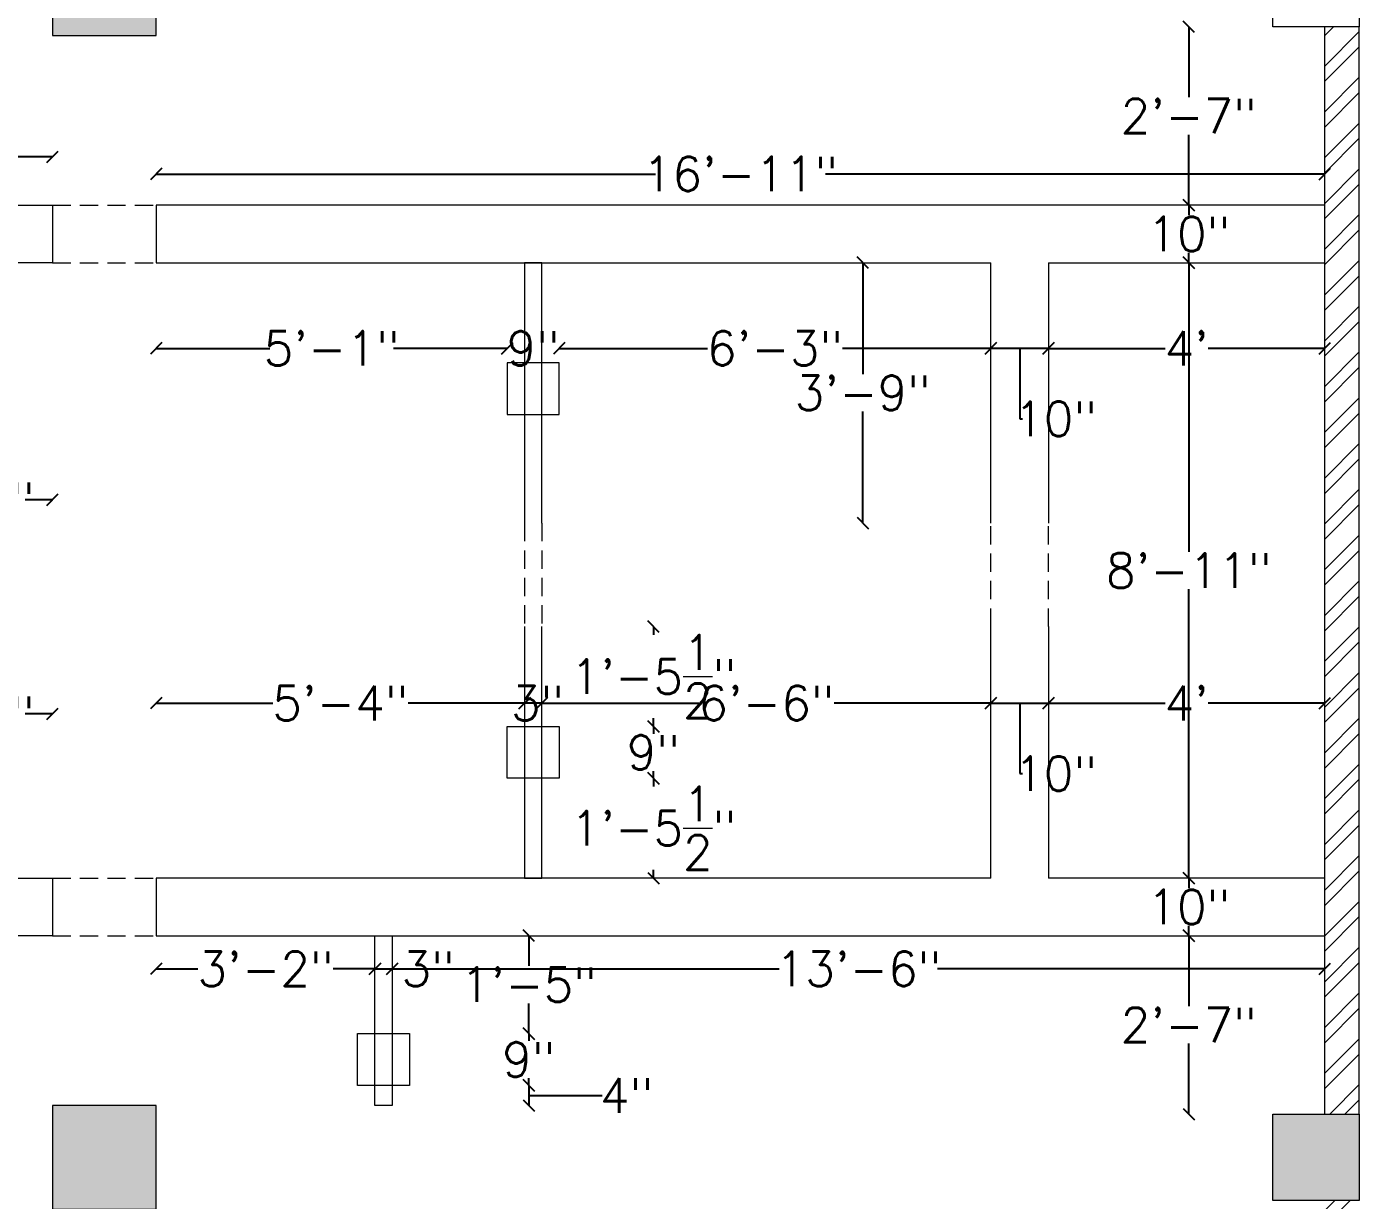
# Model space of a CAD drawing. Header units: inches. Extents: x 111501 to 134888, y 46021 to 52102.
# Drawn here: x 118277.5 to 118509, y 48165.2 to 48369.1 of the extents above; entities that cross this region are included whole.
import ezdxf

# ---------------------------------------------------------------- set-up
doc = ezdxf.new("R2010")
doc.units = ezdxf.units.IN
doc.header["$MEASUREMENT"] = 0
doc.linetypes.add('HIDDEN2', pattern=[4.7625, 3.175, -1.5875])
for name, color, linetype, lineweight in [('column', 252, 'Continuous', 9), ('dimension', 250, 'Continuous', 0), ('wall', 7, 'Continuous', 9)]:
    doc.layers.add(name, color=color, linetype=linetype, lineweight=lineweight)
doc.layers.add('false ceiling', color=5, linetype='Continuous')
doc.styles.get("Standard").update_dxf_attribs({"font": 'txt.shx', "height": 6})
doc.dimstyles.new('Standard$0', dxfattribs={"dimtxt": 4, "dimasz": 2, "dimexe": 0.125, "dimexo": 0.125, "dimgap": 0.25, "dimtad": 0, "dimtih": 1, "dimtoh": 1, "dimdec": 1, "dimlfac": -1, "dimzin": 0, "dimdsep": 46, "dimlunit": 4, "dimtxsty": 'Standard', "dimblk": 'OBLIQUE', "dimblk1": 'DOTSMALL', "dimblk2": 'DOTSMALL', "dimcen": 0, "dimse1": 1, "dimse2": 1, "dimadec": 0, "dimazin": 0, "dimtfac": 1, "dimtdec": 1, "dimtofl": 0, "dimtmove": 0, "dimatfit": 3, "dimfxl": 1, "dimtolj": 1, "dimtzin": 0, "dimarcsym": 0})

# ---------------------------------------------------------------- blocks, each defined once
blk = doc.blocks.new('_Oblique')
at = {"color": 0, "linetype": 'ByBlock', "lineweight": -2}
blk.add_line((-0.5, -0.5), (0.5, 0.5), dxfattribs=at)
blk = doc.blocks.new('*D640')
at = {"layer": 'Defpoints', "color": 0, "lineweight": 5, "transparency": 16777216}
for p in [(118282.01, 48288.68), (118282.01, 48286.92), (118247.01, 48279.12)]:
    blk.add_point(p, dxfattribs=at)
at = {"layer": 'dimension', "color": 0, "lineweight": -2, "transparency": 16777216}
for p, q in [((118247.01, 48286.92), (118251.76, 48286.92)), ((118282.01, 48286.92), (118277.26, 48286.92))]:
    blk.add_line(p, q, dxfattribs=at)
at = {"layer": 'dimension', "color": 0, "lineweight": -2, "transparency": 16777216, "xscale": 2, "yscale": 2, "zscale": 2, "rotation": 180}
blk.add_blockref('_Oblique', (118247.01, 48286.92), dxfattribs=at)
at = {"layer": 'dimension', "color": 0, "lineweight": -2, "transparency": 16777216, "xscale": 2, "yscale": 2, "zscale": 2}
blk.add_blockref('_Oblique', (118282.01, 48286.92), dxfattribs=at)
at = {"layer": 'dimension', "color": 0, "lineweight": 5, "transparency": 16777216, "insert": (118264.51, 48286.92), "char_height": 6, "attachment_point": 5}
blk.add_mtext('\\A1;2\'-11"', dxfattribs=at)
blk = doc.blocks.new('_DOTSMALL')
at = {"color": 0, "linetype": 'ByBlock', "lineweight": -2, "const_width": 0.5}
blk.add_lwpolyline([(-0.0625, 0, 1), (0.0625, 0, 1)], format="xyb", close=True, dxfattribs=at)
blk = doc.blocks.new('*D641')
at = {"layer": 'Defpoints', "color": 0, "transparency": 16777216}
for p in [(118494.01, 48369.09), (118479.39, 48338.09), (118491.76, 48338.09)]:
    blk.add_point(p, dxfattribs=at)
at = {"layer": 'dimension', "color": 0, "lineweight": -2, "transparency": 16777216}
for p, q in [((118479.39, 48369.09), (118479.39, 48356.84)), ((118479.39, 48338.09), (118479.39, 48350.34))]:
    blk.add_line(p, q, dxfattribs=at)
at = {"layer": 'dimension', "color": 0, "lineweight": -2, "transparency": 16777216, "xscale": 2, "yscale": 2, "zscale": 2}
for p, rotation in [((118479.39, 48369.09), 90), ((118479.39, 48338.09), 270)]:
    blk.add_blockref('_Oblique', p, dxfattribs=dict(at, rotation=rotation))
at = {"layer": 'dimension', "color": 0, "lineweight": 5, "transparency": 16777216, "insert": (118479.39, 48353.59), "char_height": 6, "attachment_point": 5}
blk.add_mtext('\\A1;2\'-7"', dxfattribs=at)
blk = doc.blocks.new('*D642')
at = {"layer": 'Defpoints', "color": 0, "lineweight": 5, "transparency": 16777216}
for p in [(118491.76, 48338.09), (118479.39, 48328.09), (118493.64, 48328.09)]:
    blk.add_point(p, dxfattribs=at)
at = {"layer": 'dimension', "color": 0, "lineweight": -2, "transparency": 16777216}
for p, q in [((118479.39, 48338.09), (118479.39, 48336.34)), ((118479.39, 48328.09), (118479.39, 48329.84))]:
    blk.add_line(p, q, dxfattribs=at)
at = {"layer": 'dimension', "color": 0, "lineweight": -2, "transparency": 16777216, "xscale": 2, "yscale": 2, "zscale": 2}
for p, rotation in [((118479.39, 48338.09), 90), ((118479.39, 48328.09), 270)]:
    blk.add_blockref('_Oblique', p, dxfattribs=dict(at, rotation=rotation))
at = {"layer": 'dimension', "color": 0, "lineweight": 5, "transparency": 16777216, "insert": (118479.39, 48333.09), "char_height": 6, "attachment_point": 5}
blk.add_mtext('\\A1;10"', dxfattribs=at)
blk = doc.blocks.new('*D643')
at = {"layer": 'Defpoints', "color": 0, "lineweight": 5, "transparency": 16777216}
for p in [(118493.64, 48328.09), (118479.39, 48221.16), (118486.89, 48221.16)]:
    blk.add_point(p, dxfattribs=at)
at = {"layer": 'dimension', "color": 0, "lineweight": -2, "transparency": 16777216}
for p, q in [((118479.39, 48328.09), (118479.39, 48277.87)), ((118479.39, 48221.16), (118479.39, 48271.37))]:
    blk.add_line(p, q, dxfattribs=at)
at = {"layer": 'dimension', "color": 0, "lineweight": -2, "transparency": 16777216, "xscale": 2, "yscale": 2, "zscale": 2}
for p, rotation in [((118479.39, 48328.09), 90), ((118479.39, 48221.16), 270)]:
    blk.add_blockref('_Oblique', p, dxfattribs=dict(at, rotation=rotation))
at = {"layer": 'dimension', "color": 0, "lineweight": 5, "transparency": 16777216, "insert": (118479.39, 48274.62), "char_height": 6, "attachment_point": 5}
blk.add_mtext('\\A1;8\'-11"', dxfattribs=at)
blk = doc.blocks.new('*D644')
at = {"layer": 'Defpoints', "color": 0, "lineweight": 5, "transparency": 16777216}
for p in [(118486.89, 48221.16), (118479.39, 48211.16), (118496.26, 48211.16)]:
    blk.add_point(p, dxfattribs=at)
at = {"layer": 'dimension', "color": 0, "lineweight": -2, "transparency": 16777216}
for p, q in [((118479.39, 48221.16), (118479.39, 48219.41)), ((118479.39, 48211.16), (118479.39, 48212.91))]:
    blk.add_line(p, q, dxfattribs=at)
at = {"layer": 'dimension', "color": 0, "lineweight": -2, "transparency": 16777216, "xscale": 2, "yscale": 2, "zscale": 2}
for p, rotation in [((118479.39, 48221.16), 90), ((118479.39, 48211.16), 270)]:
    blk.add_blockref('_Oblique', p, dxfattribs=dict(at, rotation=rotation))
at = {"layer": 'dimension', "color": 0, "lineweight": 5, "transparency": 16777216, "insert": (118479.39, 48216.16), "char_height": 6, "attachment_point": 5}
blk.add_mtext('\\A1;10"', dxfattribs=at)
blk = doc.blocks.new('*D645')
at = {"layer": 'Defpoints', "color": 0, "lineweight": 5, "transparency": 16777216}
for p in [(118496.26, 48211.16), (118479.39, 48180.16), (118497.01, 48180.16)]:
    blk.add_point(p, dxfattribs=at)
at = {"layer": 'dimension', "color": 0, "lineweight": -2, "transparency": 16777216}
for p, q in [((118479.39, 48211.16), (118479.39, 48198.91)), ((118479.39, 48180.16), (118479.39, 48192.41))]:
    blk.add_line(p, q, dxfattribs=at)
at = {"layer": 'dimension', "color": 0, "lineweight": -2, "transparency": 16777216, "xscale": 2, "yscale": 2, "zscale": 2}
for p, rotation in [((118479.39, 48211.16), 90), ((118479.39, 48180.16), 270)]:
    blk.add_blockref('_Oblique', p, dxfattribs=dict(at, rotation=rotation))
at = {"layer": 'dimension', "color": 0, "lineweight": 5, "transparency": 16777216, "insert": (118479.39, 48195.66), "char_height": 6, "attachment_point": 5}
blk.add_mtext('\\A1;2\'-7"', dxfattribs=at)
blk = doc.blocks.new('*D646')
at = {"layer": 'Defpoints', "color": 0, "transparency": 16777216}
for p in [(118455.01, 48318.1), (118503.01, 48318.1), (118455.01, 48313.22)]:
    blk.add_point(p, dxfattribs=at)
at = {"layer": 'dimension', "color": 0, "lineweight": -2, "transparency": 16777216}
for p, q in [((118455.01, 48313.22), (118475.26, 48313.22)), ((118503.01, 48313.22), (118482.76, 48313.22))]:
    blk.add_line(p, q, dxfattribs=at)
at = {"layer": 'dimension', "color": 0, "lineweight": -2, "transparency": 16777216, "xscale": 2, "yscale": 2, "zscale": 2, "rotation": 180}
blk.add_blockref('_Oblique', (118455.01, 48313.22), dxfattribs=at)
at = {"layer": 'dimension', "color": 0, "lineweight": -2, "transparency": 16777216, "xscale": 2, "yscale": 2, "zscale": 2}
blk.add_blockref('_Oblique', (118503.01, 48313.22), dxfattribs=at)
at = {"layer": 'dimension', "color": 0, "lineweight": 5, "transparency": 16777216, "insert": (118479.01, 48313.22), "char_height": 6, "attachment_point": 5}
blk.add_mtext("\\A1;4'", dxfattribs=at)
blk = doc.blocks.new('*D647')
at = {"layer": 'Defpoints', "color": 0, "lineweight": 5, "transparency": 16777216}
for p in [(118445.01, 48321.1), (118455.01, 48318.1), (118445.01, 48313.22)]:
    blk.add_point(p, dxfattribs=at)
at = {"layer": 'dimension', "color": 0, "lineweight": -2, "transparency": 16777216}
for p, q in [((118455.01, 48313.22), (118445.01, 48313.22)), ((118450.01, 48313.22), (118450.01, 48300.97)), ((118450.01, 48300.97), (118450.51, 48300.97))]:
    blk.add_line(p, q, dxfattribs=at)
at = {"layer": 'dimension', "color": 0, "lineweight": -2, "transparency": 16777216, "xscale": 2, "yscale": 2, "zscale": 2, "rotation": 180}
blk.add_blockref('_Oblique', (118445.01, 48313.22), dxfattribs=at)
at = {"layer": 'dimension', "color": 0, "lineweight": -2, "transparency": 16777216, "xscale": 2, "yscale": 2, "zscale": 2}
blk.add_blockref('_Oblique', (118455.01, 48313.22), dxfattribs=at)
at = {"layer": 'dimension', "color": 0, "lineweight": 5, "transparency": 16777216, "insert": (118456.26, 48300.97), "char_height": 6, "attachment_point": 5}
blk.add_mtext('\\A1;10"', dxfattribs=at)
blk = doc.blocks.new('*D648')
at = {"layer": 'Defpoints', "color": 0, "lineweight": 5, "transparency": 16777216}
for p in [(118445.01, 48321.1), (118370.01, 48313.22), (118370.01, 48310.73)]:
    blk.add_point(p, dxfattribs=at)
at = {"layer": 'dimension', "color": 0, "lineweight": -2, "transparency": 16777216}
for p, q in [((118370.01, 48313.22), (118395.76, 48313.22)), ((118445.01, 48313.22), (118419.26, 48313.22))]:
    blk.add_line(p, q, dxfattribs=at)
at = {"layer": 'dimension', "color": 0, "lineweight": -2, "transparency": 16777216, "xscale": 2, "yscale": 2, "zscale": 2, "rotation": 180}
blk.add_blockref('_Oblique', (118370.01, 48313.22), dxfattribs=at)
at = {"layer": 'dimension', "color": 0, "lineweight": -2, "transparency": 16777216, "xscale": 2, "yscale": 2, "zscale": 2}
blk.add_blockref('_Oblique', (118445.01, 48313.22), dxfattribs=at)
at = {"layer": 'dimension', "color": 0, "lineweight": 5, "transparency": 16777216, "insert": (118407.51, 48313.22), "char_height": 6, "attachment_point": 5}
blk.add_mtext('\\A1;6\'-3"', dxfattribs=at)
blk = doc.blocks.new('*D649')
at = {"layer": 'Defpoints', "color": 0, "transparency": 16777216}
for p in [(118432.89, 48328.09), (118422.76, 48282.87), (118433.58, 48282.87)]:
    blk.add_point(p, dxfattribs=at)
at = {"layer": 'dimension', "color": 0, "lineweight": -2, "transparency": 16777216}
for p, q in [((118422.76, 48328.09), (118422.76, 48308.73)), ((118422.76, 48282.87), (118422.76, 48302.23))]:
    blk.add_line(p, q, dxfattribs=at)
at = {"layer": 'dimension', "color": 0, "lineweight": -2, "transparency": 16777216, "xscale": 2, "yscale": 2, "zscale": 2}
for p, rotation in [((118422.76, 48328.09), 90), ((118422.76, 48282.87), 270)]:
    blk.add_blockref('_Oblique', p, dxfattribs=dict(at, rotation=rotation))
at = {"layer": 'dimension', "color": 0, "lineweight": 5, "transparency": 16777216, "insert": (118422.76, 48305.48), "char_height": 6, "attachment_point": 5}
blk.add_mtext('\\A1;3\'-9"', dxfattribs=at)
blk = doc.blocks.new('*D650')
at = {"layer": 'Defpoints', "color": 0, "lineweight": 5, "transparency": 16777216}
for p in [(118333.64, 48238.52), (118363.89, 48221.16), (118386.39, 48221.16)]:
    blk.add_point(p, dxfattribs=at)
at = {"layer": 'dimension', "color": 0, "lineweight": -2, "transparency": 16777216}
for p, q in [((118386.39, 48238.52), (118386.39, 48237.09)), ((118386.39, 48221.16), (118386.39, 48222.59))]:
    blk.add_line(p, q, dxfattribs=at)
at = {"layer": 'dimension', "color": 0, "lineweight": -2, "transparency": 16777216, "xscale": 2, "yscale": 2, "zscale": 2}
for p, rotation in [((118386.39, 48238.52), 90), ((118386.39, 48221.16), 270)]:
    blk.add_blockref('_Oblique', p, dxfattribs=dict(at, rotation=rotation))
at = {"layer": 'dimension', "color": 0, "lineweight": 5, "transparency": 16777216, "insert": (118386.39, 48229.84), "char_height": 6, "attachment_point": 5}
blk.add_mtext('\\A1;1\'-5{\\H1.000000x;\\S1/2;}"', dxfattribs=at)
blk = doc.blocks.new('*D651')
at = {"layer": 'Defpoints', "color": 0, "transparency": 16777216}
for p in [(118341.01, 48211.16), (118341.01, 48194.16), (118364.74, 48194.16)]:
    blk.add_point(p, dxfattribs=at)
at = {"layer": 'dimension', "color": 0, "lineweight": -2, "transparency": 16777216}
for p, q in [((118364.74, 48211.16), (118364.74, 48205.91)), ((118364.74, 48194.16), (118364.74, 48199.41))]:
    blk.add_line(p, q, dxfattribs=at)
at = {"layer": 'dimension', "color": 0, "lineweight": -2, "transparency": 16777216, "xscale": 2, "yscale": 2, "zscale": 2}
for p, rotation in [((118364.74, 48211.16), 90), ((118364.74, 48194.16), 270)]:
    blk.add_blockref('_Oblique', p, dxfattribs=dict(at, rotation=rotation))
at = {"layer": 'dimension', "color": 0, "lineweight": 5, "transparency": 16777216, "insert": (118364.74, 48202.66), "char_height": 6, "attachment_point": 5}
blk.add_mtext('\\A1;1\'-5"', dxfattribs=at)
blk = doc.blocks.new('*D652')
at = {"layer": 'Defpoints', "color": 0, "lineweight": 5, "transparency": 16777216}
for p in [(118341.01, 48194.16), (118344.01, 48185.16), (118364.74, 48185.16)]:
    blk.add_point(p, dxfattribs=at)
at = {"layer": 'dimension', "color": 0, "lineweight": -2, "transparency": 16777216}
for p, q in [((118364.74, 48194.16), (118364.74, 48192.91)), ((118364.74, 48185.16), (118364.74, 48186.41))]:
    blk.add_line(p, q, dxfattribs=at)
at = {"layer": 'dimension', "color": 0, "lineweight": -2, "transparency": 16777216, "xscale": 2, "yscale": 2, "zscale": 2}
for p, rotation in [((118364.74, 48194.16), 90), ((118364.74, 48185.16), 270)]:
    blk.add_blockref('_Oblique', p, dxfattribs=dict(at, rotation=rotation))
at = {"layer": 'dimension', "color": 0, "lineweight": 5, "transparency": 16777216, "insert": (118364.74, 48189.66), "char_height": 6, "attachment_point": 5}
blk.add_mtext('\\A1;9"', dxfattribs=at)
blk = doc.blocks.new('*D653')
at = {"layer": 'Defpoints', "color": 0, "lineweight": 5, "transparency": 16777216}
for p in [(118344.01, 48185.16), (118344.38, 48181.66), (118364.74, 48181.66)]:
    blk.add_point(p, dxfattribs=at)
at = {"layer": 'dimension', "color": 0, "lineweight": -2, "transparency": 16777216}
for p, q in [((118364.74, 48185.16), (118364.74, 48181.66)), ((118364.74, 48183.41), (118376.99, 48183.41)), ((118376.99, 48183.41), (118377.49, 48183.41))]:
    blk.add_line(p, q, dxfattribs=at)
at = {"layer": 'dimension', "color": 0, "lineweight": -2, "transparency": 16777216, "xscale": 2, "yscale": 2, "zscale": 2}
for p, rotation in [((118364.74, 48185.16), 90), ((118364.74, 48181.66), 270)]:
    blk.add_blockref('_Oblique', p, dxfattribs=dict(at, rotation=rotation))
at = {"layer": 'dimension', "color": 0, "lineweight": 5, "transparency": 16777216, "insert": (118381.74, 48183.41), "char_height": 6, "attachment_point": 5}
blk.add_mtext('\\A1;4"', dxfattribs=at)
blk = doc.blocks.new('*D654')
at = {"layer": 'Defpoints', "color": 0, "transparency": 16777216}
for p in [(118300.01, 48209.15), (118338.01, 48209.15), (118338.01, 48205.4)]:
    blk.add_point(p, dxfattribs=at)
at = {"layer": 'dimension', "color": 0, "lineweight": -2, "transparency": 16777216}
for p, q in [((118300.01, 48205.4), (118307.26, 48205.4)), ((118338.01, 48205.4), (118330.76, 48205.4))]:
    blk.add_line(p, q, dxfattribs=at)
at = {"layer": 'dimension', "color": 0, "lineweight": -2, "transparency": 16777216, "xscale": 2, "yscale": 2, "zscale": 2, "rotation": 180}
blk.add_blockref('_Oblique', (118300.01, 48205.4), dxfattribs=at)
at = {"layer": 'dimension', "color": 0, "lineweight": -2, "transparency": 16777216, "xscale": 2, "yscale": 2, "zscale": 2}
blk.add_blockref('_Oblique', (118338.01, 48205.4), dxfattribs=at)
at = {"layer": 'dimension', "color": 0, "lineweight": 5, "transparency": 16777216, "insert": (118319.01, 48205.4), "char_height": 6, "attachment_point": 5}
blk.add_mtext('\\A1;3\'-2"', dxfattribs=at)
blk = doc.blocks.new('*D655')
at = {"layer": 'Defpoints', "color": 0, "transparency": 16777216}
for p in [(118503.01, 48205.4), (118341.01, 48204.69), (118503.01, 48204.69)]:
    blk.add_point(p, dxfattribs=at)
at = {"layer": 'dimension', "color": 0, "lineweight": -2, "transparency": 16777216}
for p, q in [((118341.01, 48205.4), (118408.26, 48205.4)), ((118503.01, 48205.4), (118435.76, 48205.4))]:
    blk.add_line(p, q, dxfattribs=at)
at = {"layer": 'dimension', "color": 0, "lineweight": -2, "transparency": 16777216, "xscale": 2, "yscale": 2, "zscale": 2, "rotation": 180}
blk.add_blockref('_Oblique', (118341.01, 48205.4), dxfattribs=at)
at = {"layer": 'dimension', "color": 0, "lineweight": -2, "transparency": 16777216, "xscale": 2, "yscale": 2, "zscale": 2}
blk.add_blockref('_Oblique', (118503.01, 48205.4), dxfattribs=at)
at = {"layer": 'dimension', "color": 0, "lineweight": 5, "transparency": 16777216, "insert": (118422.01, 48205.4), "char_height": 6, "attachment_point": 5}
blk.add_mtext('\\A1;13\'-6"', dxfattribs=at)
blk = doc.blocks.new('*D656')
at = {"layer": 'Defpoints', "color": 0, "transparency": 16777216}
for p in [(118338.01, 48207.96), (118341.01, 48207.96), (118341.01, 48205.4)]:
    blk.add_point(p, dxfattribs=at)
at = {"layer": 'dimension', "color": 0, "lineweight": -2, "transparency": 16777216}
for p, q in [((118338.01, 48205.4), (118341.01, 48205.4)), ((118341.01, 48205.4), (118343.01, 48205.4))]:
    blk.add_line(p, q, dxfattribs=at)
at = {"layer": 'dimension', "color": 0, "lineweight": -2, "transparency": 16777216, "xscale": 2, "yscale": 2, "zscale": 2, "rotation": 180}
blk.add_blockref('_Oblique', (118338.01, 48205.4), dxfattribs=at)
at = {"layer": 'dimension', "color": 0, "lineweight": -2, "transparency": 16777216, "xscale": 2, "yscale": 2, "zscale": 2}
blk.add_blockref('_Oblique', (118341.01, 48205.4), dxfattribs=at)
at = {"layer": 'dimension', "color": 0, "lineweight": 5, "transparency": 16777216, "insert": (118347.26, 48205.4), "char_height": 6, "attachment_point": 5}
blk.add_mtext('\\A1;3"', dxfattribs=at)
blk = doc.blocks.new('*D657')
at = {"layer": 'Defpoints', "color": 0, "transparency": 16777216}
for p in [(118367.01, 48257.16), (118445.01, 48256.88), (118445.01, 48251.58)]:
    blk.add_point(p, dxfattribs=at)
at = {"layer": 'dimension', "color": 0, "lineweight": -2, "transparency": 16777216}
for p, q in [((118367.01, 48251.58), (118394.26, 48251.58)), ((118445.01, 48251.58), (118417.76, 48251.58))]:
    blk.add_line(p, q, dxfattribs=at)
at = {"layer": 'dimension', "color": 0, "lineweight": -2, "transparency": 16777216, "xscale": 2, "yscale": 2, "zscale": 2, "rotation": 180}
blk.add_blockref('_Oblique', (118367.01, 48251.58), dxfattribs=at)
at = {"layer": 'dimension', "color": 0, "lineweight": -2, "transparency": 16777216, "xscale": 2, "yscale": 2, "zscale": 2}
blk.add_blockref('_Oblique', (118445.01, 48251.58), dxfattribs=at)
at = {"layer": 'dimension', "color": 0, "lineweight": 5, "transparency": 16777216, "insert": (118406.01, 48251.58), "char_height": 6, "attachment_point": 5}
blk.add_mtext('\\A1;6\'-6"', dxfattribs=at)
blk = doc.blocks.new('*D658')
at = {"layer": 'Defpoints', "color": 0, "lineweight": 5, "transparency": 16777216}
for p in [(118364.01, 48256.88), (118367.01, 48257.16), (118364.01, 48251.58)]:
    blk.add_point(p, dxfattribs=at)
at = {"layer": 'dimension', "color": 0, "lineweight": -2, "transparency": 16777216}
blk.add_line((118367.01, 48251.58), (118364.01, 48251.58), dxfattribs=at)
at = {"layer": 'dimension', "color": 0, "lineweight": -2, "transparency": 16777216, "xscale": 2, "yscale": 2, "zscale": 2, "rotation": 180}
blk.add_blockref('_Oblique', (118364.01, 48251.58), dxfattribs=at)
at = {"layer": 'dimension', "color": 0, "lineweight": -2, "transparency": 16777216, "xscale": 2, "yscale": 2, "zscale": 2}
blk.add_blockref('_Oblique', (118367.01, 48251.58), dxfattribs=at)
at = {"layer": 'dimension', "color": 0, "lineweight": 5, "transparency": 16777216, "insert": (118366.26, 48251.58), "char_height": 6, "attachment_point": 5}
blk.add_mtext('\\A1;3"', dxfattribs=at)
blk = doc.blocks.new('*D659')
at = {"layer": 'Defpoints', "color": 0, "lineweight": 5, "transparency": 16777216}
for p in [(118300.01, 48256.76), (118364.01, 48256.88), (118300.01, 48251.58)]:
    blk.add_point(p, dxfattribs=at)
at = {"layer": 'dimension', "color": 0, "lineweight": -2, "transparency": 16777216}
for p, q in [((118300.01, 48251.58), (118320.26, 48251.58)), ((118364.01, 48251.58), (118343.76, 48251.58))]:
    blk.add_line(p, q, dxfattribs=at)
at = {"layer": 'dimension', "color": 0, "lineweight": -2, "transparency": 16777216, "xscale": 2, "yscale": 2, "zscale": 2, "rotation": 180}
blk.add_blockref('_Oblique', (118300.01, 48251.58), dxfattribs=at)
at = {"layer": 'dimension', "color": 0, "lineweight": -2, "transparency": 16777216, "xscale": 2, "yscale": 2, "zscale": 2}
blk.add_blockref('_Oblique', (118364.01, 48251.58), dxfattribs=at)
at = {"layer": 'dimension', "color": 0, "lineweight": 5, "transparency": 16777216, "insert": (118332.01, 48251.58), "char_height": 6, "attachment_point": 5}
blk.add_mtext('\\A1;5\'-4"', dxfattribs=at)
blk = doc.blocks.new('*D1344')
at = {"layer": 'Defpoints', "color": 0, "lineweight": 5, "transparency": 16777216}
for p in [(118361.01, 48313.22), (118361.01, 48310.73), (118370.01, 48310.73)]:
    blk.add_point(p, dxfattribs=at)
at = {"layer": 'dimension', "color": 0, "lineweight": -2, "transparency": 16777216}
for p, q in [((118361.01, 48313.22), (118359.01, 48313.22)), ((118370.01, 48313.22), (118372.01, 48313.22))]:
    blk.add_line(p, q, dxfattribs=at)
at = {"layer": 'dimension', "color": 0, "lineweight": -2, "transparency": 16777216, "xscale": 2, "yscale": 2, "zscale": 2}
blk.add_blockref('_Oblique', (118361.01, 48313.22), dxfattribs=at)
at = {"layer": 'dimension', "color": 0, "lineweight": -2, "transparency": 16777216, "xscale": 2, "yscale": 2, "zscale": 2, "rotation": 180}
blk.add_blockref('_Oblique', (118370.01, 48313.22), dxfattribs=at)
at = {"layer": 'dimension', "color": 0, "lineweight": 5, "transparency": 16777216, "insert": (118365.51, 48313.22), "char_height": 6, "attachment_point": 5}
blk.add_mtext('\\A1;9"', dxfattribs=at)
blk = doc.blocks.new('*D1345')
at = {"layer": 'Defpoints', "color": 0, "lineweight": 5, "transparency": 16777216}
for p in [(118300.01, 48326.95), (118300.01, 48313.22), (118361.01, 48310.73)]:
    blk.add_point(p, dxfattribs=at)
at = {"layer": 'dimension', "color": 0, "lineweight": -2, "transparency": 16777216}
for p, q in [((118300.01, 48313.22), (118319.76, 48313.22)), ((118361.01, 48313.22), (118341.26, 48313.22))]:
    blk.add_line(p, q, dxfattribs=at)
at = {"layer": 'dimension', "color": 0, "lineweight": -2, "transparency": 16777216, "xscale": 2, "yscale": 2, "zscale": 2, "rotation": 180}
blk.add_blockref('_Oblique', (118300.01, 48313.22), dxfattribs=at)
at = {"layer": 'dimension', "color": 0, "lineweight": -2, "transparency": 16777216, "xscale": 2, "yscale": 2, "zscale": 2}
blk.add_blockref('_Oblique', (118361.01, 48313.22), dxfattribs=at)
at = {"layer": 'dimension', "color": 0, "lineweight": 5, "transparency": 16777216, "insert": (118330.51, 48313.22), "char_height": 6, "attachment_point": 5}
blk.add_mtext('\\A1;5\'-1"', dxfattribs=at)
blk = doc.blocks.new('*D1346')
at = {"layer": 'Defpoints', "color": 0, "lineweight": 5, "transparency": 16777216}
for p in [(118333.64, 48247.52), (118386.39, 48247.52), (118333.64, 48238.52)]:
    blk.add_point(p, dxfattribs=at)
at = {"layer": 'dimension', "color": 0, "lineweight": -2, "transparency": 16777216}
for p, q in [((118386.39, 48247.52), (118386.39, 48246.27)), ((118386.39, 48238.52), (118386.39, 48239.77))]:
    blk.add_line(p, q, dxfattribs=at)
at = {"layer": 'dimension', "color": 0, "lineweight": -2, "transparency": 16777216, "xscale": 2, "yscale": 2, "zscale": 2}
for p, rotation in [((118386.39, 48247.52), 90), ((118386.39, 48238.52), 270)]:
    blk.add_blockref('_Oblique', p, dxfattribs=dict(at, rotation=rotation))
at = {"layer": 'dimension', "color": 0, "lineweight": 5, "transparency": 16777216, "insert": (118386.39, 48243.02), "char_height": 6, "attachment_point": 5}
blk.add_mtext('\\A1;9"', dxfattribs=at)
blk = doc.blocks.new('*D1347')
at = {"layer": 'Defpoints', "color": 0, "lineweight": 5, "transparency": 16777216}
for p in [(118386.39, 48264.87), (118397.52, 48264.87), (118333.64, 48247.52)]:
    blk.add_point(p, dxfattribs=at)
at = {"layer": 'dimension', "color": 0, "lineweight": -2, "transparency": 16777216}
for p, q in [((118386.39, 48264.87), (118386.39, 48263.44)), ((118386.39, 48247.52), (118386.39, 48248.94))]:
    blk.add_line(p, q, dxfattribs=at)
at = {"layer": 'dimension', "color": 0, "lineweight": -2, "transparency": 16777216, "xscale": 2, "yscale": 2, "zscale": 2}
for p, rotation in [((118386.39, 48264.87), 90), ((118386.39, 48247.52), 270)]:
    blk.add_blockref('_Oblique', p, dxfattribs=dict(at, rotation=rotation))
at = {"layer": 'dimension', "color": 0, "lineweight": 5, "transparency": 16777216, "insert": (118386.39, 48256.19), "char_height": 6, "attachment_point": 5}
blk.add_mtext('\\A1;1\'-5{\\H1.000000x;\\S1/2;}"', dxfattribs=at)
blk = doc.blocks.new('*D1352')
at = {"layer": 'Defpoints', "color": 0, "lineweight": 5, "transparency": 16777216}
for p in [(118282.01, 48258.72), (118247.01, 48257.39), (118282.01, 48249.71)]:
    blk.add_point(p, dxfattribs=at)
at = {"layer": 'dimension', "color": 0, "lineweight": -2, "transparency": 16777216}
for p, q in [((118247.01, 48249.71), (118251.76, 48249.71)), ((118282.01, 48249.71), (118277.26, 48249.71))]:
    blk.add_line(p, q, dxfattribs=at)
at = {"layer": 'dimension', "color": 0, "lineweight": -2, "transparency": 16777216, "xscale": 2, "yscale": 2, "zscale": 2, "rotation": 180}
blk.add_blockref('_Oblique', (118247.01, 48249.71), dxfattribs=at)
at = {"layer": 'dimension', "color": 0, "lineweight": -2, "transparency": 16777216, "xscale": 2, "yscale": 2, "zscale": 2}
blk.add_blockref('_Oblique', (118282.01, 48249.71), dxfattribs=at)
at = {"layer": 'dimension', "color": 0, "lineweight": 5, "transparency": 16777216, "insert": (118264.51, 48249.71), "char_height": 6, "attachment_point": 5}
blk.add_mtext('\\A1;2\'-11"', dxfattribs=at)
blk = doc.blocks.new('*D1353')
at = {"layer": 'Defpoints', "color": 0, "lineweight": 5, "transparency": 16777216}
for p in [(118455.01, 48264.87), (118445.01, 48256.88), (118455.01, 48251.58)]:
    blk.add_point(p, dxfattribs=at)
at = {"layer": 'dimension', "color": 0, "lineweight": -2, "transparency": 16777216}
for p, q in [((118445.01, 48251.58), (118455.01, 48251.58)), ((118450.01, 48251.58), (118450.01, 48239.33)), ((118450.01, 48239.33), (118450.51, 48239.33))]:
    blk.add_line(p, q, dxfattribs=at)
at = {"layer": 'dimension', "color": 0, "lineweight": -2, "transparency": 16777216, "xscale": 2, "yscale": 2, "zscale": 2, "rotation": 180}
blk.add_blockref('_Oblique', (118445.01, 48251.58), dxfattribs=at)
at = {"layer": 'dimension', "color": 0, "lineweight": -2, "transparency": 16777216, "xscale": 2, "yscale": 2, "zscale": 2}
blk.add_blockref('_Oblique', (118455.01, 48251.58), dxfattribs=at)
at = {"layer": 'dimension', "color": 0, "lineweight": 5, "transparency": 16777216, "insert": (118456.26, 48239.33), "char_height": 6, "attachment_point": 5}
blk.add_mtext('\\A1;10"', dxfattribs=at)
blk = doc.blocks.new('*D1354')
at = {"layer": 'Defpoints', "color": 0, "lineweight": 5, "transparency": 16777216}
for p in [(118455.01, 48264.87), (118503.01, 48261.17), (118503.01, 48251.58)]:
    blk.add_point(p, dxfattribs=at)
at = {"layer": 'dimension', "color": 0, "lineweight": -2, "transparency": 16777216}
for p, q in [((118455.01, 48251.58), (118475.26, 48251.58)), ((118503.01, 48251.58), (118482.76, 48251.58))]:
    blk.add_line(p, q, dxfattribs=at)
at = {"layer": 'dimension', "color": 0, "lineweight": -2, "transparency": 16777216, "xscale": 2, "yscale": 2, "zscale": 2, "rotation": 180}
blk.add_blockref('_Oblique', (118455.01, 48251.58), dxfattribs=at)
at = {"layer": 'dimension', "color": 0, "lineweight": -2, "transparency": 16777216, "xscale": 2, "yscale": 2, "zscale": 2}
blk.add_blockref('_Oblique', (118503.01, 48251.58), dxfattribs=at)
at = {"layer": 'dimension', "color": 0, "lineweight": 5, "transparency": 16777216, "insert": (118479.01, 48251.58), "char_height": 6, "attachment_point": 5}
blk.add_mtext("\\A1;4'", dxfattribs=at)
blk = doc.blocks.new('*D1372')
at = {"layer": 'Defpoints', "color": 0, "transparency": 16777216}
for p in [(118282.01, 48346.5), (118113.01, 48344.79), (118282.01, 48344.79)]:
    blk.add_point(p, dxfattribs=at)
at = {"layer": 'dimension', "color": 0, "lineweight": -2, "transparency": 16777216}
for p, q in [((118113.01, 48346.5), (118184.76, 48346.5)), ((118282.01, 48346.5), (118210.26, 48346.5))]:
    blk.add_line(p, q, dxfattribs=at)
at = {"layer": 'dimension', "color": 0, "lineweight": -2, "transparency": 16777216, "xscale": 2, "yscale": 2, "zscale": 2, "rotation": 180}
blk.add_blockref('_Oblique', (118113.01, 48346.5), dxfattribs=at)
at = {"layer": 'dimension', "color": 0, "lineweight": -2, "transparency": 16777216, "xscale": 2, "yscale": 2, "zscale": 2}
blk.add_blockref('_Oblique', (118282.01, 48346.5), dxfattribs=at)
at = {"layer": 'dimension', "color": 0, "lineweight": 5, "transparency": 16777216, "insert": (118197.51, 48346.5), "char_height": 6, "attachment_point": 5}
blk.add_mtext('\\A1;14\'-1"', dxfattribs=at)
blk = doc.blocks.new('*D1386')
at = {"layer": 'Defpoints', "color": 0, "transparency": 16777216}
for p in [(118300.01, 48345.9), (118503.01, 48345.9), (118503.01, 48343.51)]:
    blk.add_point(p, dxfattribs=at)
at = {"layer": 'dimension', "color": 0, "lineweight": -2, "transparency": 16777216}
for p, q in [((118300.01, 48343.51), (118386.76, 48343.51)), ((118503.01, 48343.51), (118416.26, 48343.51))]:
    blk.add_line(p, q, dxfattribs=at)
at = {"layer": 'dimension', "color": 0, "lineweight": -2, "transparency": 16777216, "xscale": 2, "yscale": 2, "zscale": 2, "rotation": 180}
blk.add_blockref('_Oblique', (118300.01, 48343.51), dxfattribs=at)
at = {"layer": 'dimension', "color": 0, "lineweight": -2, "transparency": 16777216, "xscale": 2, "yscale": 2, "zscale": 2}
blk.add_blockref('_Oblique', (118503.01, 48343.51), dxfattribs=at)
at = {"layer": 'dimension', "color": 0, "lineweight": 5, "transparency": 16777216, "insert": (118401.51, 48343.51), "char_height": 6, "attachment_point": 5}
blk.add_mtext('\\A1;16\'-11"', dxfattribs=at)

msp = doc.modelspace()

# ---------------------------------------------------------------- hatches: boundary and pattern name
at = {"layer": 'column'}
h = msp.add_hatch(color=256, dxfattribs=at)
h.paths.add_polyline_path([(118282.01, 47977.73), (118282.01, 47959.73), (118300.01, 47959.73), (118300.01, 47977.73)])
h.paths.add_polyline_path([(118282.01, 48181.66), (118282.01, 48163.66), (118300.01, 48163.66), (118300.01, 48181.66)])
h.paths.add_polyline_path([(118282.01, 48385.59), (118282.01, 48367.59), (118300.01, 48367.59), (118300.01, 48385.59)])
h = msp.add_hatch(color=256, dxfattribs=at)
h.paths.add_polyline_path([(118494.01, 48176.21), (118494.01, 48165.21), (118505.01, 48165.21), (118505.01, 48176.21)])
h.paths.add_polyline_path([(118505.01, 48176.21), (118505.01, 48180.21), (118494.01, 48180.21), (118494.01, 48176.21)])
h.paths.add_polyline_path([(118505.01, 48165.21), (118509.01, 48165.21), (118509.01, 48176.21), (118505.01, 48176.21)])
h.paths.add_polyline_path([(118509.01, 48180.21), (118505.01, 48180.21), (118505.01, 48176.21), (118509.01, 48176.21)])
at = {"layer": 'wall', "lineweight": 5}
h = msp.add_hatch(dxfattribs=at)
h.set_pattern_fill('ANSI32', color=256, scale=15, style=0)
h.set_pattern_definition([(45, (19179.7154, 650.7016), (-3.97747564, 3.97747564), []), (45, (19182.367, 650.7016), (-3.97747564, 3.97747564), [])])
h.paths.add_polyline_path([(118503.01, 48180.16), (118509.01, 48180.16), (118509.01, 48369.09), (118503.01, 48369.09)])
h.paths.add_polyline_path([(118503.01, 47976.23), (118509.01, 47976.23), (118509.01, 48165.16), (118503.01, 48165.16)])
h.paths.add_polyline_path([(118503.01, 48384.09), (118509.01, 48384.09), (118509.01, 48569.01), (118503.01, 48569.01)])
h.paths.add_polyline_path([(118503.01, 47851.23), (118509.01, 47851.23), (118509.01, 47961.23), (118503.01, 47961.23)])

# ---------------------------------------------------------------- linework, layer by layer
at = {"layer": 'column'}
for points in [[(118300.01, 48385.59), (118282.01, 48385.59), (118282.01, 48367.59), (118300.01, 48367.59)], [(118494.01, 48384.09), (118509.01, 48384.09), (118509.01, 48369.09), (118494.01, 48369.09)], [(118300.01, 48181.66), (118282.01, 48181.66), (118282.01, 48163.66), (118300.01, 48163.66)], [(118494.01, 48180.16), (118509.01, 48180.16), (118509.01, 48165.16), (118494.01, 48165.16)]]:
    msp.add_lwpolyline(points, close=True, dxfattribs=at)
at = {"layer": 'false ceiling', "linetype": 'HIDDEN2', "lineweight": 5}
for p, q in [((118282.01, 48338.09), (118300.01, 48338.09)), ((118282.01, 48328.09), (118300.01, 48328.09)), ((118364.01, 48282.87), (118364.01, 48264.87)), ((118367.01, 48282.87), (118367.01, 48264.87)), ((118445.01, 48264.87), (118445.01, 48282.87)), ((118455.01, 48264.87), (118455.01, 48282.87)), ((118282.01, 48221.16), (118300.01, 48221.16)), ((118282.01, 48211.16), (118300.01, 48211.16))]:
    msp.add_line(p, q, dxfattribs=at)
at = {"layer": 'false ceiling', "lineweight": 5}
for points in [[(118156.01, 48328.09), (118113.01, 48328.09), (118113.01, 48338.09), (118282.01, 48338.09), (118282.01, 48328.09), (118166.01, 48328.09)], [(118455.01, 48328.09), (118503.01, 48328.09), (118503.01, 48338.09), (118300.01, 48338.09), (118300.01, 48328.09), (118445.01, 48328.09)], [(118367.01, 48282.87), (118367.01, 48328.09), (118364.01, 48328.09), (118364.01, 48282.87)], [(118445.01, 48282.87), (118445.01, 48328.09)], [(118455.01, 48328.09), (118455.01, 48282.87)], [(118364.01, 48264.87), (118364.01, 48221.16), (118367.01, 48221.16), (118367.01, 48264.87)], [(118445.01, 48221.16), (118445.01, 48264.87)], [(118455.01, 48264.87), (118455.01, 48221.16)], [(118166.01, 48221.16), (118282.01, 48221.16), (118282.01, 48211.16), (118166.01, 48211.16)], [(118445.01, 48221.16), (118300.01, 48221.16), (118300.01, 48211.16), (118503.01, 48211.16), (118503.01, 48221.16), (118455.01, 48221.16)]]:
    msp.add_lwpolyline(points, dxfattribs=at)
for points in [[(118361.01, 48301.73), (118370.01, 48301.73), (118370.01, 48310.73), (118361.01, 48310.73)], [(118361.01, 48247.52), (118370.01, 48247.52), (118370.01, 48238.52), (118361.01, 48238.52)], [(118338.01, 48211.16), (118341.01, 48211.16), (118341.01, 48181.66), (118338.01, 48181.66)], [(118335.01, 48194.16), (118344.01, 48194.16), (118344.01, 48185.16), (118335.01, 48185.16)]]:
    msp.add_lwpolyline(points, close=True, dxfattribs=at)
at = {"layer": 'wall'}
for p, q in [((118503.01, 48180.16), (118503.01, 48369.09)), ((118509.01, 48180.16), (118509.01, 48369.09))]:
    msp.add_line(p, q, dxfattribs=at)

# ---------------------------------------------------------------- dimensions: what is measured, and where the dimension line sits
at = {"layer": 'dimension', "lineweight": 5}
for base, p1, p2, picture, middle in [((118479.39, 48338.09), (118494.01, 48369.09), (118491.76, 48338.09), '*D641', (118479.39, 48353.59)), ((118422.76, 48282.87), (118432.89, 48328.09), (118433.58, 48282.87), '*D649', (118422.76, 48305.48)), ((118364.74, 48194.16), (118341.01, 48211.16), (118341.01, 48194.16), '*D651', (118364.74, 48202.66))]:
    dim = msp.add_linear_dim(base=base, p1=p1, p2=p2, angle=90, dimstyle='Standard$0', dxfattribs=at)
    dim.commit()
    dim.dimension.update_dxf_attribs({"geometry": picture, "text_midpoint": middle})
for base, p1, p2, picture, middle in [((118282.01, 48346.5), (118113.01, 48344.79), (118282.01, 48344.79), '*D1372', (118197.51, 48346.5)), ((118503.01, 48343.51), (118300.01, 48345.9), (118503.01, 48345.9), '*D1386', (118401.51, 48343.51)), ((118455.01, 48313.22), (118503.01, 48318.1), (118455.01, 48318.1), '*D646', (118479.01, 48313.22)), ((118445.01, 48251.58), (118367.01, 48257.16), (118445.01, 48256.88), '*D657', (118406.01, 48251.58)), ((118338.01, 48205.4), (118300.01, 48209.15), (118338.01, 48209.15), '*D654', (118319.01, 48205.4)), ((118341.01, 48205.4), (118338.01, 48207.96), (118341.01, 48207.96), '*D656', (118347.26, 48205.4)), ((118503.01, 48205.4), (118341.01, 48204.69), (118503.01, 48204.69), '*D655', (118422.01, 48205.4))]:
    dim = msp.add_linear_dim(base=base, p1=p1, p2=p2, dimstyle='Standard$0', dxfattribs=at)
    dim.commit()
    dim.dimension.update_dxf_attribs({"geometry": picture, "text_midpoint": middle})
for base, p1, p2, override, picture, middle in [((118479.39, 48328.09), (118491.76, 48338.09), (118493.64, 48328.09), {"dimtmove": 1}, '*D642', (118479.39, 48333.09)), ((118479.39, 48221.16), (118493.64, 48328.09), (118486.89, 48221.16), {"dimtmove": 1}, '*D643', (118479.39, 48274.62)), ((118386.386, 48264.8731), (118333.6358, 48247.5163), (118397.5182, 48264.8731), {"dimtmove": 1}, '*D1347', (118386.386, 48256.1947)), ((118386.39, 48247.52), (118333.64, 48238.52), (118333.64, 48247.52), {"dimtmove": 1}, '*D1346', (118386.39, 48243.02)), ((118386.39, 48221.16), (118333.64, 48238.52), (118363.89, 48221.16), {"dimtmove": 1}, '*D650', (118386.39, 48229.84)), ((118479.39, 48211.16), (118486.89, 48221.16), (118496.26, 48211.16), {"dimtmove": 1}, '*D644', (118479.39, 48216.16)), ((118479.39, 48180.16), (118496.26, 48211.16), (118497.01, 48180.16), {"dimtmove": 1}, '*D645', (118479.39, 48195.66)), ((118364.74, 48185.16), (118341.01, 48194.16), (118344.01, 48185.16), {"dimtmove": 1}, '*D652', (118364.74, 48189.66)), ((118364.73754814, 48181.65950202), (118344.01329061, 48185.15950202), (118344.37605282, 48181.65950202), {"dimdec": 0, "dimtmove": 1}, '*D653', (118377.73754814, 48183.40950202))]:
    dim = msp.add_linear_dim(base=base, p1=p1, p2=p2, angle=90, dimstyle='Standard$0', override=override, dxfattribs=at)
    dim.commit()
    dim.dimension.update_dxf_attribs({"geometry": picture, "text_midpoint": middle})
for base, p1, p2, picture, middle in [((118300.01, 48313.22), (118361.01, 48310.73), (118300.01, 48326.95), '*D1345', (118330.51, 48313.22)), ((118370.01, 48313.22), (118445.01, 48321.1), (118370.01, 48310.73), '*D648', (118407.51, 48313.22)), ((118445.01, 48313.22), (118455.01, 48318.1), (118445.01, 48321.1), '*D647', (118450.76, 48300.97)), ((118361.01, 48313.22), (118370.01, 48310.73), (118361.01, 48310.73), '*D1344', (118365.51, 48313.22)), ((118282.01, 48286.92), (118247.01, 48279.12), (118282.01, 48288.68), '*D640', (118264.51, 48286.92)), ((118455.01, 48251.58), (118445.01, 48256.88), (118455.01, 48264.87), '*D1353', (118450.76, 48239.33)), ((118503.01, 48251.58), (118455.01, 48264.87), (118503.01, 48261.17), '*D1354', (118479.01, 48251.58)), ((118282.01, 48249.71), (118247.01, 48257.39), (118282.01, 48258.72), '*D1352', (118264.51, 48249.71)), ((118300.01, 48251.58), (118364.01, 48256.88), (118300.01, 48256.76), '*D659', (118332.01, 48251.58))]:
    dim = msp.add_linear_dim(base=base, p1=p1, p2=p2, dimstyle='Standard$0', override={"dimtmove": 1}, dxfattribs=at)
    dim.commit()
    dim.dimension.update_dxf_attribs({"geometry": picture, "text_midpoint": middle})
dim = msp.add_linear_dim(base=(118364.01, 48251.58), p1=(118367.01, 48257.16), p2=(118364.01, 48256.88), dimstyle='Standard$0', override={"dimtmove": 1}, dxfattribs=at)
dim.commit()
dim.dimension.update_dxf_attribs({"geometry": '*D658', "text_midpoint": (118366.26, 48251.58), "dimtype": 160})

doc.saveas('drawing.dxf')
